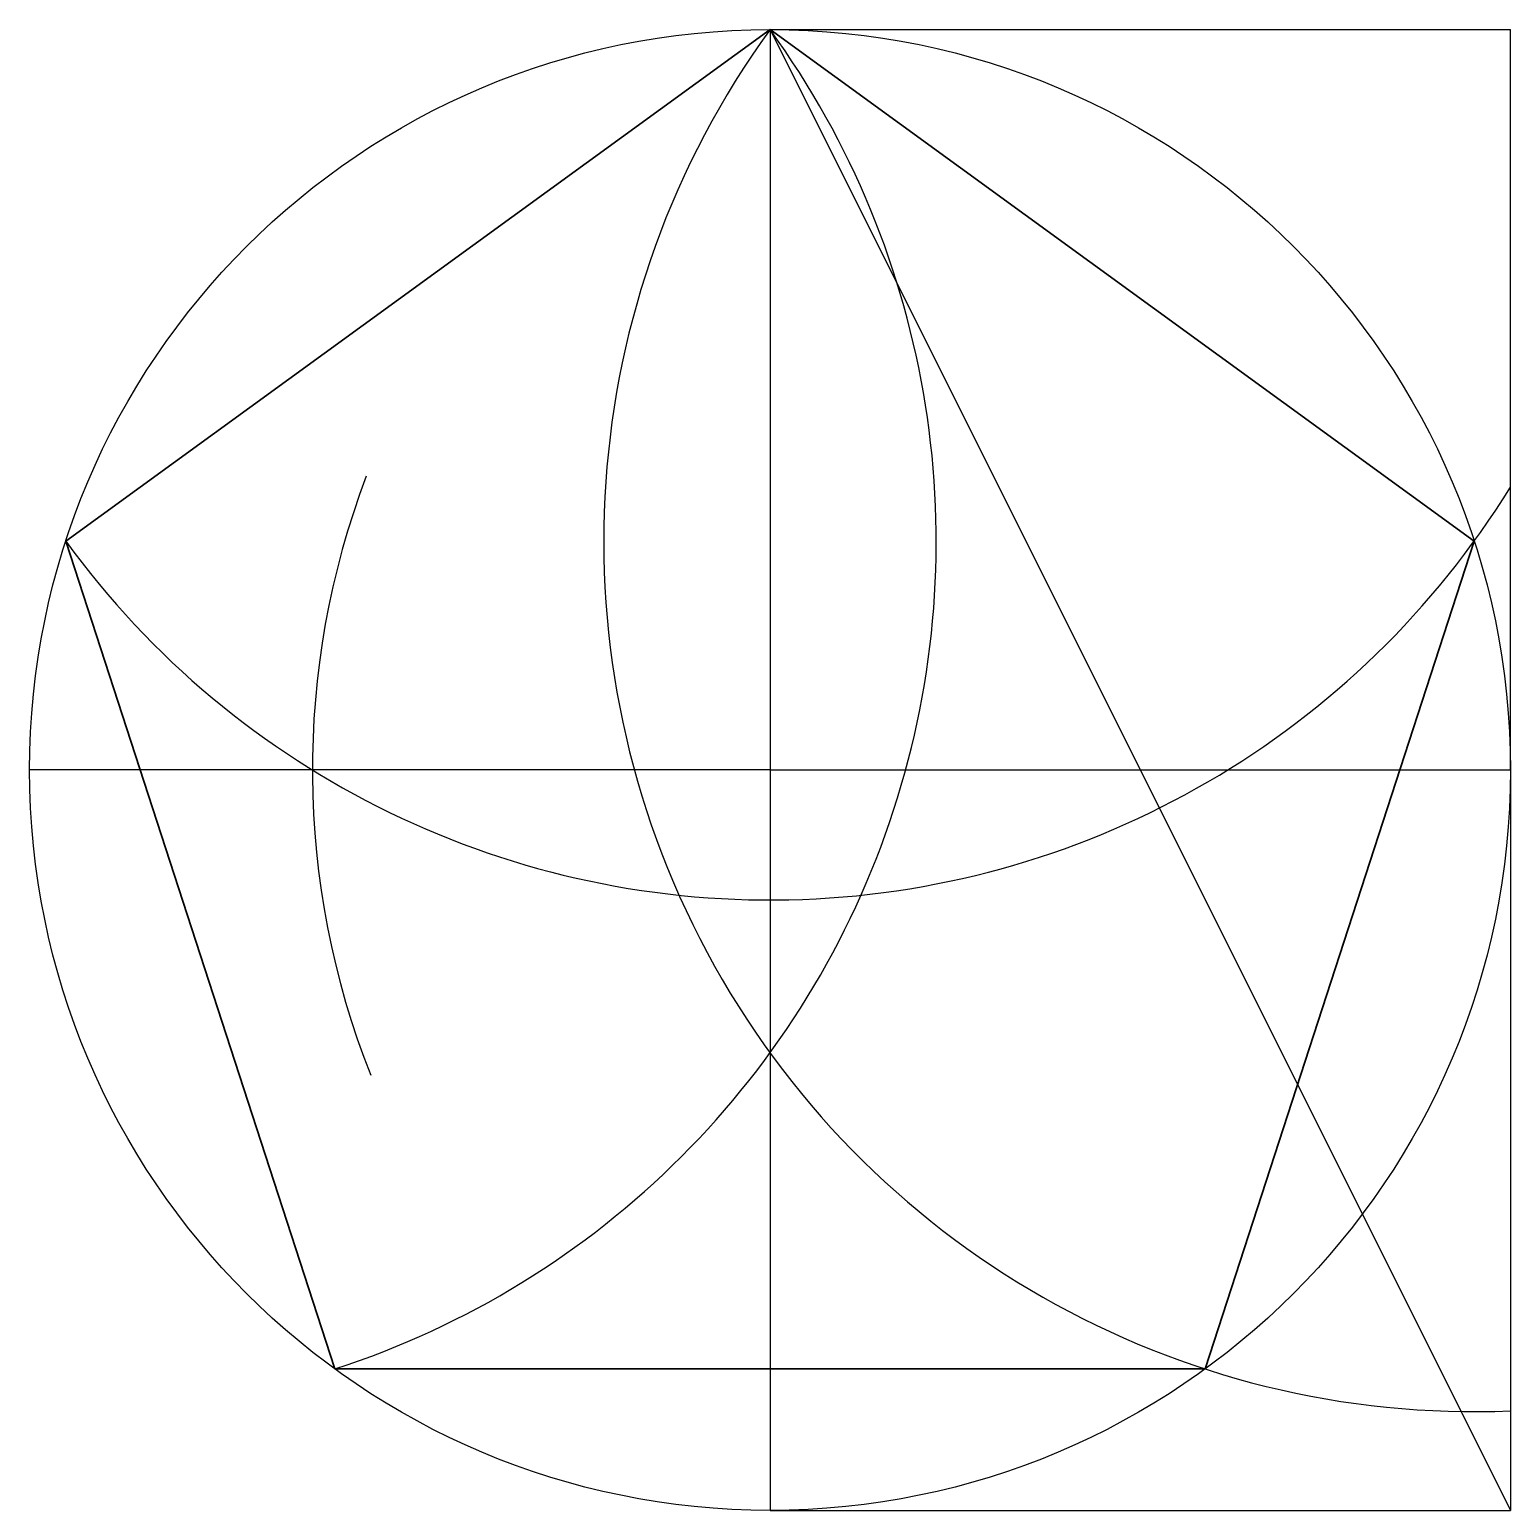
# Model space of a CAD drawing. Header units: inches. Extents: x 46.9 to 79.2, y -2.8 to 29.5.
import ezdxf

# ---------------------------------------------------------------- set-up
doc = ezdxf.new("R2010")
doc.units = ezdxf.units.IN
doc.header["$MEASUREMENT"] = 0

msp = doc.modelspace()

# ---------------------------------------------------------------- linework, layer by layer
at = {"color": 4, "lineweight": 30}
for p, q in [((63.042, 29.502), (47.67, 18.333)), ((63.042, 29.502), (78.414, 18.333)), ((47.67, 18.333), (53.541, 0.262)), ((72.542, 0.262), (78.414, 18.333)), ((53.541, 0.262), (72.542, 0.262))]:
    msp.add_line(p, q, dxfattribs=at)
for p, q in [((63.042, 29.502), (63.042, -2.825)), ((63.042, 29.502), (79.205, 29.502)), ((63.042, 29.502), (79.205, -2.825)), ((79.205, 13.339), (79.205, 29.502)), ((63.042, 13.339), (46.879, 13.339)), ((63.042, 13.339), (79.205, 13.339)), ((79.205, 13.339), (79.205, -2.825)), ((63.042, -2.825), (79.205, -2.825))]:
    msp.add_line(p, q)
msp.add_circle((63.042, 13.339), 16.163)
for centre, radius, start, end in [((47.67, 18.333), 19.001, 288, 36), ((78.414, 18.333), 19.001, 144, 272.3861), ((71.123, 13.339), 18.071, 159.2176, 201.6283), ((63.042, 29.502), 19.001, 216, 328.2825), ((63.042, 29.502), 19.001, 216, 328.2825)]:
    msp.add_arc(centre, radius, start, end)

doc.saveas('drawing.dxf')
